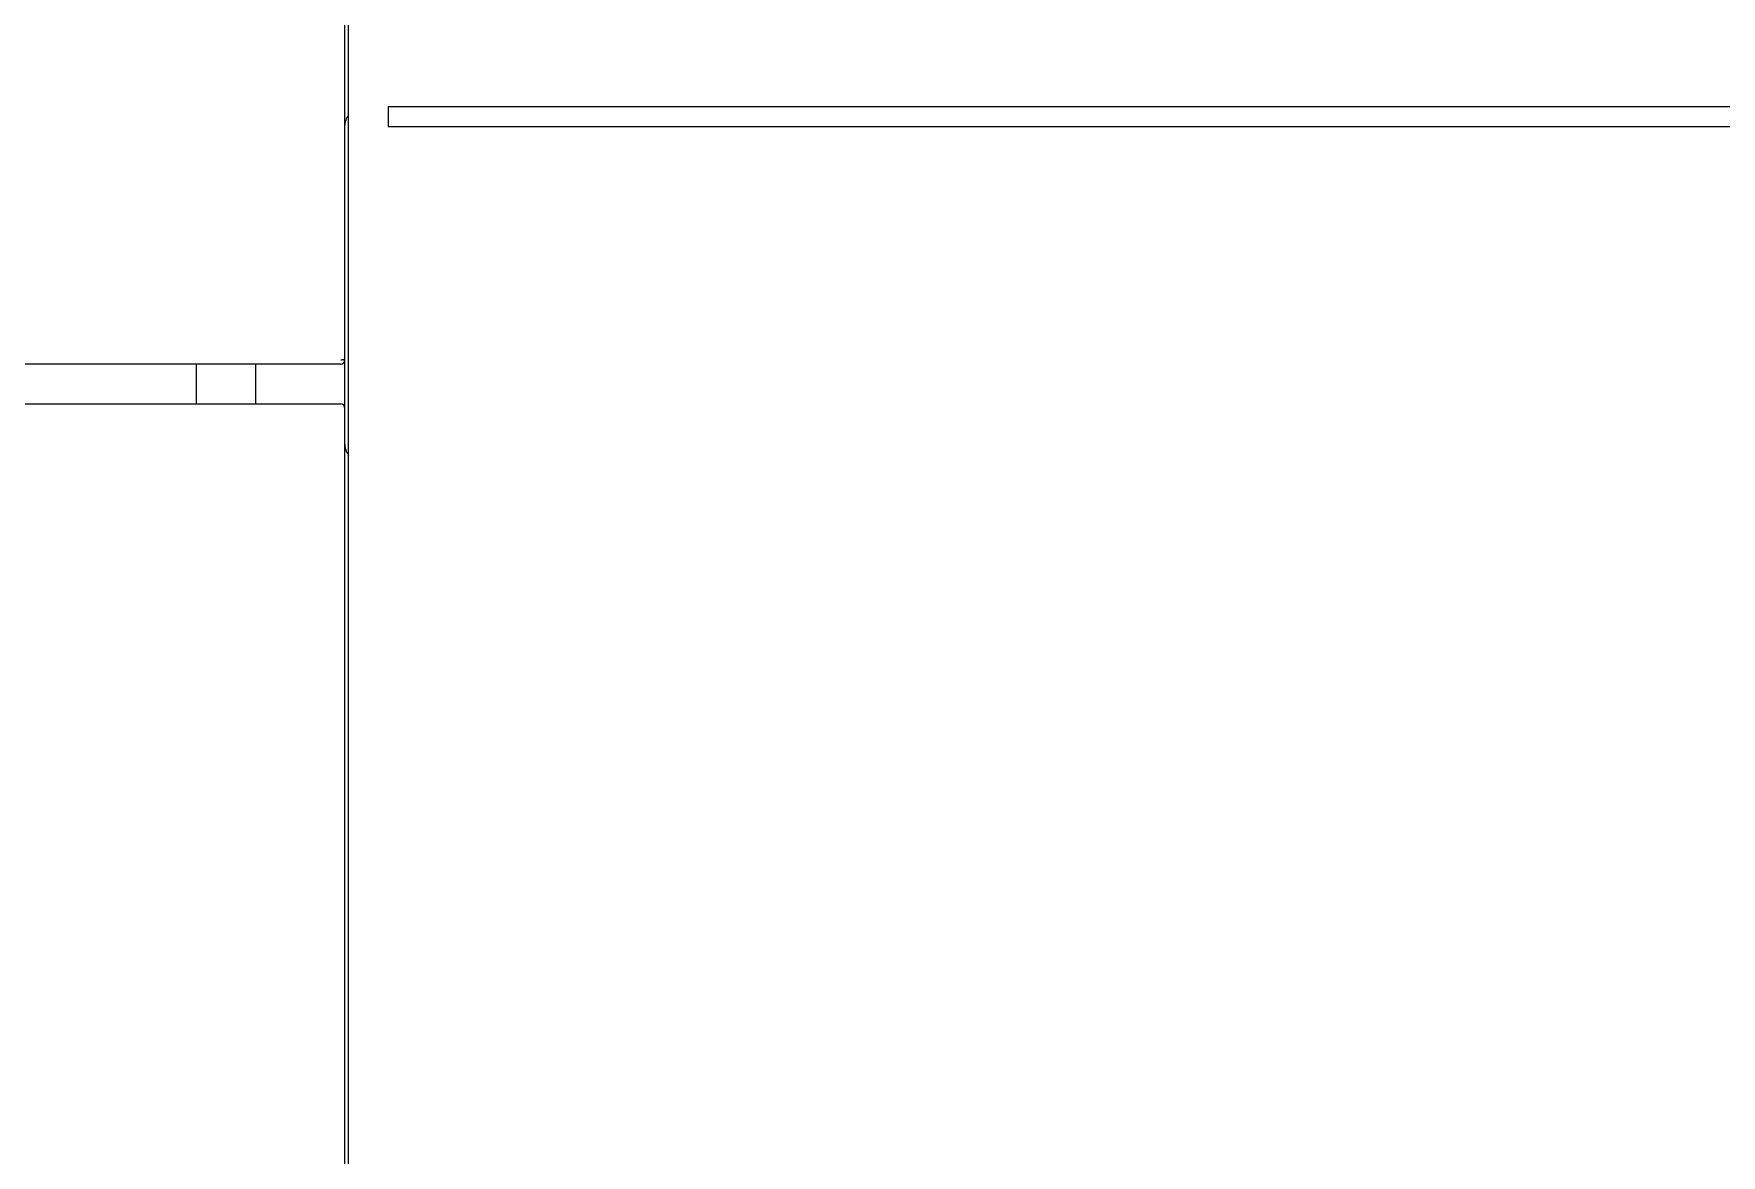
# Model space of a CAD drawing. Header units: millimetres. Extents: x 0 to 900, y 0 to 297.
# Drawn here: x 671.11 to 676.44, y 143.47 to 147.01 of the extents above; entities that cross this region are included whole.
import ezdxf

# ---------------------------------------------------------------- set-up
doc = ezdxf.new("R2010")
doc.units = ezdxf.units.MM

msp = doc.modelspace()

# ---------------------------------------------------------------- linework, layer by layer
at = {"color": 7, "linetype": 'Continuous'}
for p, q in [((672.09128072, 148.45542821), (672.09128072, 142.03042821)), ((672.10378072, 142.03042821), (672.10378072, 148.45542821)), ((672.22878072, 146.78042821), (672.22878072, 146.71792821)), ((676.72878072, 146.78042821), (672.22878072, 146.78042821)), ((672.22878072, 146.71792821), (676.72878072, 146.71792821)), ((672.07878072, 145.96792821), (669.70786057, 145.96792821)), ((671.62253072, 145.96792821), (671.62253072, 145.84292821)), ((671.81003072, 145.96792821), (671.81003072, 145.84292821)), ((670.11628072, 145.84292821), (672.07878072, 145.84292821))]:
    msp.add_line(p, q, dxfattribs=at)
for centre, radius, start, end in [((672.15378072, 146.71792821), 0.0625, 143.22723089, 180), ((672.07878072, 145.98042821), 0.0125, 270, 0), ((672.07878072, 145.83042821), 0.0125, 0, 90), ((672.15378072, 145.71792821), 0.0625, 180, 216.77276911)]:
    msp.add_arc(centre, radius, start, end, dxfattribs=at)
msp.add_open_spline([(672.09128072, 145.98042821), (672.09128072, 145.98053924), (672.09103329, 145.98067583), (672.09071692, 145.98077725), (672.09008391, 145.98091537), (672.08904713, 145.98102612), (672.08750232, 145.98109428), (672.08562619, 145.98107922), (672.08267285, 145.98093131), (672.08036127, 145.98067322), (672.07878072, 145.98042821)], degree=3, knots=[0, 0, 0, 0, 0.0263003043, 0.0511890257, 0.0846096736, 0.1765925808, 0.299793267, 0.4498652528, 0.6211380025, 1, 1, 1, 1], dxfattribs=at)

doc.saveas('drawing.dxf')
